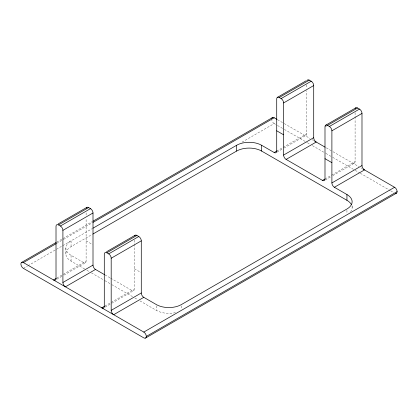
<?xml version="1.0" encoding="UTF-8"?>
<svg xmlns="http://www.w3.org/2000/svg" width="418" height="418" viewBox="0 0 418 418"><rect width="100%" height="100%" fill="white"/><g stroke="black" fill="none" stroke-linecap="round" stroke-linejoin="round"><path stroke-width="0.31" stroke-dasharray="2.09 1.57" d="M56.712 242.147L62.324 238.908M62.883 238.584L92.618 221.42M56.728 243.339L63.447 239.462M63.682 239.321L92.556 222.653M23.408 268.366L27.363 266.083M27.928 265.759L92.53 228.463M242.012 142.157L274.208 123.571L277.019 125.191M84.614 268.952L71.06 261.13A17.734 10.241 0 0 1 71.06 246.646L92.53 234.252M56.848 278.022L86.108 261.13L86.108 218.102M276.716 151.081L306.812 133.708L306.812 90.701M56.843 279.224L61.937 276.282M63.975 275.107L85.371 262.75M276.998 152.115L282.605 148.881M284.13 147.998L306.075 135.327M324.995 126.826L326.667 125.86M104.85 306.054L134.387 289L134.387 244.676M324.995 178.956L331.406 175.257M331.683 175.095L355.091 161.578L355.091 118.571M105.122 307.094L111.235 303.567M111.747 303.275L133.65 290.625M325.277 179.991L331.39 176.459M332.921 175.581L354.354 163.203M277.552 119.71L283.681 123.247M284.24 123.571L309.994 138.442M312.115 139.664L313.709 140.584M326.286 147.847L332.441 151.4M333 151.724L358.806 166.62M360.927 167.843L361.988 168.459M277.583 125.515L283.765 129.089M284.329 129.413L306.812 142.392M307.376 142.721L310.193 144.346M312.445 145.642L325.392 153.119M325.956 153.448L332.148 157.022M332.712 157.346L354.668 170.021M355.232 170.351L359.736 172.947M360.3 173.271L390.093 190.477M390.658 190.801L394.028 192.75M86.108 240.857L92.472 244.53M134.387 268.727L140.751 272.405M71.06 246.646L71.06 240.857A17.734 10.241 0 0 0 71.06 255.335L83.6 262.577A3.548 2.048 60 0 0 86.108 261.13M105.022 274.945L110.059 277.85M110.618 278.174L131.879 290.447A3.548 2.048 60 0 0 134.387 289M86.871 270.258L89.133 271.559M91.39 272.865L104.38 280.363M104.944 280.692L111.157 284.277M111.721 284.601L132.616 296.665M134.873 297.971L137.694 299.601M139.957 300.903L156.332 310.36A17.734 10.241 0 0 0 175.367 312.648M355.091 112.708L355.091 117.923M352.134 205.813L352.134 207.553M346.94 210.285L346.94 213.504M306.812 84.833L306.812 88.093M181.412 305.856L181.412 309.074M156.332 305.856L156.332 310.36M134.387 240.125L134.387 244.023M86.108 212.898L86.108 215.5M71.06 255.335L71.06 261.13M65.866 248.093L65.866 253.888M306.812 133.708A3.548 2.048 60 0 1 304.304 135.155M274.208 123.571A3.548 2.048 60 0 1 271.799 120.081M355.091 161.578A3.548 2.048 60 0 1 352.583 163.025M352.04 206.497A17.734 10.241 0 0 1 350.676 211.618"/><path stroke-width="0.63" d="M58.316 223.844L86.845 207.375M277.453 97.331L305.981 80.857M56.289 278.341L53.504 279.95A3.548 2.048 60 0 0 56.012 278.503L56.012 226.373A3.548 2.048 60 0 1 58.52 224.926L88.616 207.553L90.497 208.639A3.548 2.048 60 0 1 93.005 212.981L93.005 265.111A3.548 2.048 60 0 0 95.513 269.453L104.463 274.621M279.224 97.504L309.32 80.131L311.201 81.217A3.548 2.048 60 0 1 313.709 85.559L313.709 137.689A3.548 2.048 60 0 0 316.217 142.031L286.121 159.41A3.548 2.048 60 0 1 283.613 155.062L283.613 102.932A3.548 2.048 60 0 0 281.105 98.591L279.224 97.504A3.548 2.048 60 0 0 276.716 98.951L276.716 151.081A3.548 2.048 60 0 1 274.208 152.528L261.668 145.292A17.734 10.241 0 0 0 236.588 145.292L93.094 228.134M58.52 224.926L60.401 226.013L90.497 208.639M281.105 98.591L311.201 81.217M95.513 269.453L65.417 286.832A3.548 2.048 60 0 1 62.909 282.484L62.909 230.36L93.005 212.981M283.613 102.932L313.709 85.559M21.637 262.399L56.153 242.471M93.177 221.096L272.437 117.604M397.1 191.627L146.3 336.422A3.548 2.048 60 0 1 143.792 337.869L23.408 268.366A3.548 2.048 60 0 1 20.9 264.024A3.548 2.048 60 0 1 23.408 262.577L56.331 243.569M93.094 222.339L274.208 117.777L276.993 119.386M93.094 233.928L236.588 151.081A17.734 10.241 0 0 1 261.668 151.081L346.94 200.311A17.734 10.241 0 0 1 351.298 204.449M274.208 152.528L276.993 150.919M106.595 251.72L135.124 235.25M325.732 125.201L355.828 107.828M104.568 306.216L101.783 307.826A3.548 2.048 60 0 0 104.291 306.378L104.291 254.249A3.548 2.048 60 0 1 106.799 252.801L136.895 235.423L138.776 236.51A3.548 2.048 60 0 1 141.284 240.857L141.284 292.981A3.548 2.048 60 0 0 143.792 297.329L156.332 304.565A17.734 10.241 0 0 0 181.412 304.565L346.94 209A17.734 10.241 0 0 0 346.94 194.522L334.4 187.28A3.548 2.048 60 0 1 331.892 182.938L331.892 130.808A3.548 2.048 60 0 0 329.384 126.466L327.503 125.379A3.548 2.048 60 0 0 324.995 126.826L324.995 178.956A3.548 2.048 60 0 1 322.487 180.404L286.121 159.41M327.503 125.379L357.599 108.001L359.48 109.088A3.548 2.048 60 0 1 361.988 113.435L361.988 165.559A3.548 2.048 60 0 0 364.496 169.907L334.4 187.28M106.799 252.801L108.68 253.888L138.776 236.51M329.384 126.466L359.48 109.088M62.909 282.484L93.005 265.111M283.613 155.062L313.709 137.689M143.792 297.329L113.696 314.702A3.548 2.048 60 0 1 111.188 310.36L111.188 258.23L141.284 240.857M331.892 130.808L361.988 113.435M322.487 180.404L324.718 179.118M111.188 310.36L141.284 292.981M331.892 182.938L361.988 165.559M23.408 262.577L143.792 332.08L394.592 187.28A3.548 2.048 60 0 1 397.074 191.209A3.548 2.048 60 0 1 395.282 193.362M145.563 338.047L396.363 193.247M314.712 141.164L325.167 147.199M362.991 169.034L394.592 187.28M276.716 130.808L283.613 134.789M324.995 158.683L331.892 162.665M346.94 194.522L346.94 200.311M261.668 145.292L261.668 151.081M236.588 145.292L236.588 151.081M271.799 118.482A3.548 2.048 60 0 1 274.208 117.777M143.792 332.08A3.548 2.048 60 0 1 146.3 336.422M108.68 253.888A3.548 2.048 60 0 1 111.188 258.23M60.401 226.013A3.548 2.048 60 0 1 62.909 230.36M306.911 80.836A3.548 2.048 60 0 1 309.32 80.131M355.269 108.487A3.548 2.048 60 0 1 357.599 108.001M86.207 208.258A3.548 2.048 60 0 1 88.616 207.553M134.565 235.909A3.548 2.048 60 0 1 136.895 235.423"/></g></svg>
